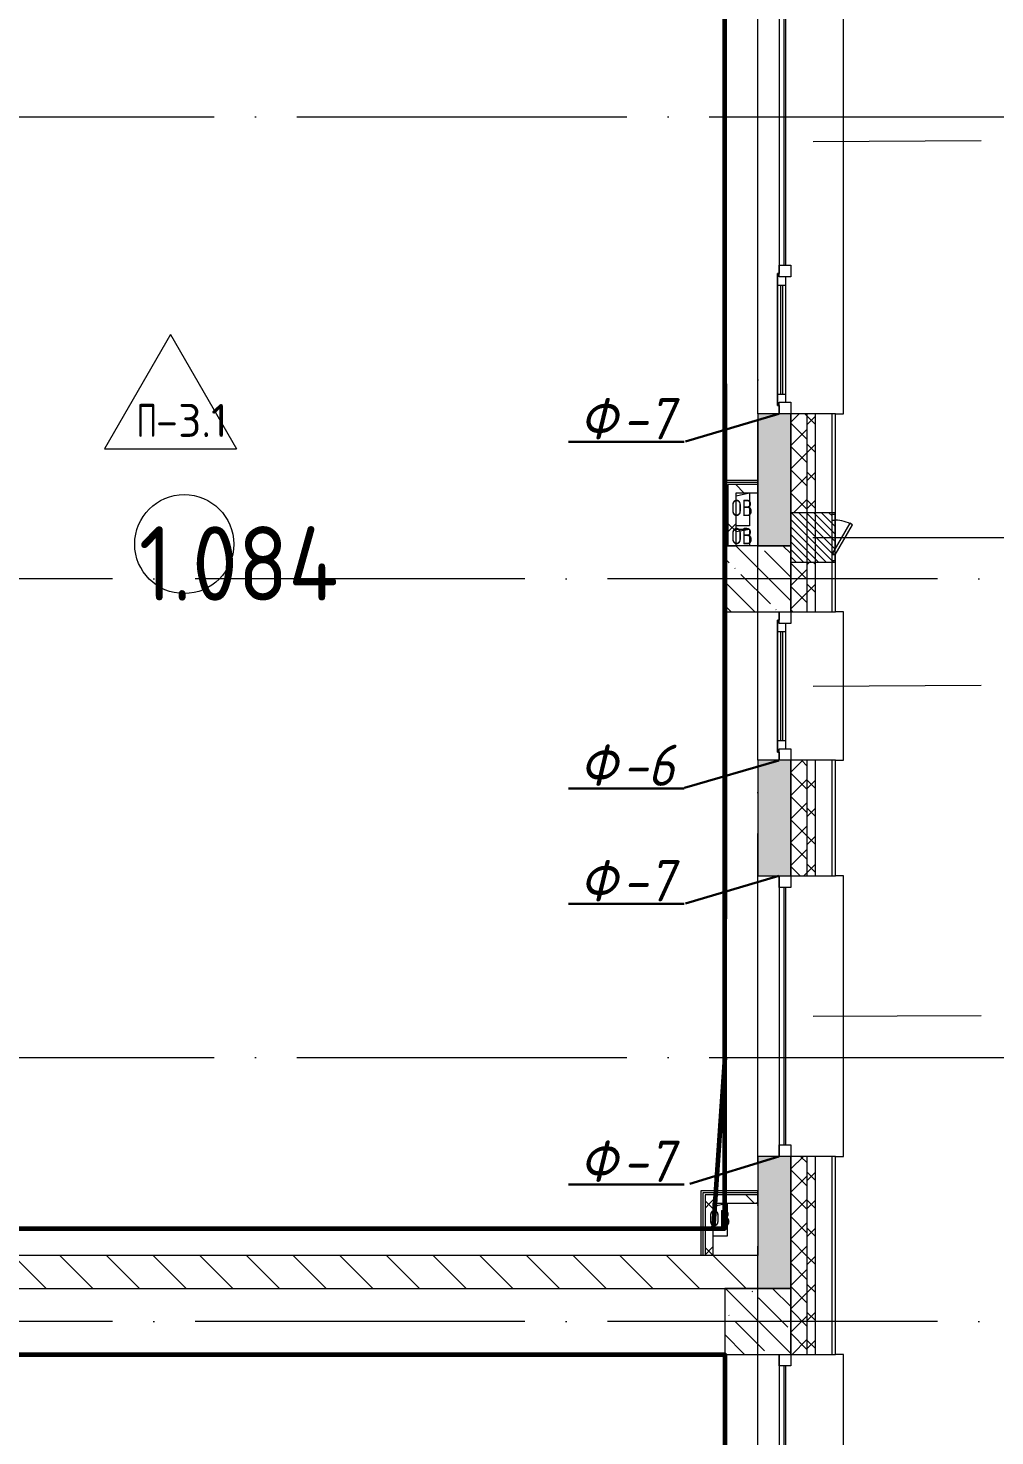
# Model space of a CAD drawing. Header units: millimetres. Extents: x -592259 to 288321, y -552984 to 293768.
# Drawn here: x 160615 to 166475, y 7931 to 16462 of the extents above; entities that cross this region are included whole.
import ezdxf

# ---------------------------------------------------------------- set-up
doc = ezdxf.new("R2010")
doc.units = ezdxf.units.MM
doc.linetypes.add('ADSK_Линия сетки', pattern=[2500, 2000, -250, 0, -250])
for name, color, linetype, lineweight in [('2)Фархверки', 40, 'Continuous', 30), ('4.1) Штук. 3 вып', 6, 'Continuous', 60), ('4.1.1) Штук.  швы3 вып.', 6, 'Continuous', 60), ('A-AREA-____-IDEN', 250, 'Continuous', 9), ('A-DETL-GENF-OTLN', 250, 'Continuous', 5), ('A-DOOR-____-IDEN', 250, 'Continuous', 9), ('A-DOOR-____-MCUT', 250, 'Continuous', 5), ('A-DOOR-____-OTLN', 250, 'Continuous', 5), ('A-FLOR-____-IDEN', 250, 'Continuous', 9), ('A-FLOR-____-OTLN', 250, 'Continuous', 9), ('A-GLAZ-____-IDEN', 250, 'Continuous', 9), ('A-GLAZ-____-MCUT', 250, 'Continuous', 9), ('A-GLAZ-____-OTLN', 250, 'Continuous', 5), ('A-WALL-____-MCUT', 250, 'Continuous', 13), ('A-WALL-____-PATT', 250, 'Continuous', 13), ('A-WALL-FNSH-MCUT', 250, 'Continuous', 13), ('I-WALL-____-OTLN', 250, 'Continuous', 9), ('S-COLS-____-MCUT', 250, 'Continuous', 25), ('S-COLS-____-OTLN', 250, 'Continuous', 9), ('S-GRID-____-OTLN', 250, 'Continuous', 9)]:
    doc.layers.add(name, color=color, linetype=linetype, lineweight=lineweight)
doc.styles.add('ISOCPEUR', font='isocpeur.ttf', dxfattribs={"width": 0.8, "height": 100})
doc.styles.add('ISOCPEUR_1', font='isocpeur.ttf', dxfattribs={"width": 0.9, "height": 250})
doc.styles.add('ISOCPEUR_2', font='isocpeur.ttf', dxfattribs={"height": 160})
doc.styles.add('ISOCPEUR_I', font='isocpeui.ttf', dxfattribs={"width": 0.9, "height": 12.5})
pattern_1 = [(45, (12287.91, -0.0006), (-141.42136, 141.42136), []), (135, (12287.91, -0.0006), (-141.42136, -141.42136), [])]
pattern_2 = [(135, (12287.91, -0.0006), (-142.5612, -142.5612), []), (135, (12430.48, -0.0006), (-142.5612, -142.5612), [252.016, -50.403, 3.353, -47.05])]
pattern_3 = [(45, (125, 0), (-22.6274, 22.6274), [])]

# ---------------------------------------------------------------- blocks, each defined once
blk = doc.blocks.new('Окно_СКБ_2Ст1 - Окно_СКБ_2Ст 3300_ОК2-29018964-АР1_Маркировочный план 1 этажа С2и3')
at = {"layer": 'A-GLAZ-____-MCUT'}
for p, q in [((-1650, -195), (-1650, -125)), ((-1650, -125), (-1580, -125)), ((-1580, -125), (-1580, -195)), ((750, -195), (750, -125)), ((750, -125), (820, -125)), ((820, -125), (820, -195)), ((1580, -155), (820, -155)), ((820, -155), (820, -195)), ((870, -205), (870, -155)), ((1530, -205), (1530, -155)), ((1580, -195), (1580, -125)), ((1580, -125), (1650, -125)), ((1580, -195), (1580, -155)), ((1650, -125), (1650, -195)), ((-1580, -195), (-1650, -195)), ((820, -195), (750, -195)), ((820, -195), (800, -195)), ((800, -195), (800, -205)), ((800, -205), (1600, -205)), ((1600, -205), (800, -205)), ((1650, -195), (1580, -195)), ((1600, -195), (1580, -195)), ((1600, -205), (1600, -195))]:
    blk.add_line(p, q, dxfattribs=at)
at = {"layer": 'A-GLAZ-____-MCUT', "lineweight": 5}
for p, q in [((750, -155), (-1580, -155)), ((750, -165), (-1580, -165)), ((870, -175), (1530, -175)), ((1530, -185), (870, -185))]:
    blk.add_line(p, q, dxfattribs=at)
at = {"layer": 'A-GLAZ-____-OTLN'}
for p, q in [((-1650, -195), (800, -195)), ((1600, -195), (1650, -195))]:
    blk.add_line(p, q, dxfattribs=at)
blk = doc.blocks.new('WNW_Отлив1 - Отлив_металлический 2-28598290-АР1_Маркировочный план 1 этажа С2и3')
at = {"layer": 'A-GLAZ-____-OTLN'}
for p, q in [((1650, 320), (-1650, 320)), ((-1650, 320), (-1650, 270)), ((1650, 270), (1650, 320))]:
    blk.add_line(p, q, dxfattribs=at)
blk = doc.blocks.new('Окно_СКБ_1Ст1 - 120_Окно_СКБ_1Ст_1700_ОК19Л-29018914-АР1_Маркировочный план 1 этажа С2и3')
at = {"layer": 'A-GLAZ-____-MCUT'}
for p, q in [((-850, -195), (-850, -125)), ((-850, -125), (-780, -125)), ((-780, -125), (-780, -195)), ((780, -195), (780, -125)), ((780, -125), (850, -125)), ((850, -125), (850, -195)), ((-780, -195), (-850, -195)), ((850, -195), (780, -195))]:
    blk.add_line(p, q, dxfattribs=at)
at = {"layer": 'A-GLAZ-____-MCUT', "lineweight": 5}
for p, q in [((780, -155), (-780, -155)), ((780, -165), (-780, -165))]:
    blk.add_line(p, q, dxfattribs=at)
at = {"layer": 'A-GLAZ-____-OTLN'}
blk.add_line((-850, -195), (850, -195), dxfattribs=at)
blk = doc.blocks.new('WNW_Отлив1 - Отлив_металлический 2-28595994-АР1_Маркировочный план 1 этажа С2и3')
at = {"layer": 'A-GLAZ-____-OTLN'}
for p, q in [((850, 320), (-850, 320)), ((-850, 320), (-850, 270)), ((850, 270), (850, 320))]:
    blk.add_line(p, q, dxfattribs=at)
blk = doc.blocks.new('Окно_СКБ_1Ст1 - 120_Окно_СКБ_1Ст_900_ОК6Л-V41-АР1_Маркировочный план 1 этажа С2и3')
at = {"layer": 'A-GLAZ-____-MCUT'}
for p, q in [((-450, -195), (-450, -125)), ((-450, -125), (-380, -125)), ((-380, -125), (-380, -195)), ((380, -155), (-380, -155)), ((-380, -155), (-380, -195)), ((-330, -205), (-330, -155)), ((330, -205), (330, -155)), ((380, -195), (380, -125)), ((380, -125), (450, -125)), ((380, -195), (380, -155)), ((450, -125), (450, -195)), ((-380, -195), (-450, -195)), ((-380, -195), (-400, -195)), ((-400, -195), (-400, -205)), ((-400, -205), (400, -205)), ((400, -205), (-400, -205)), ((450, -195), (380, -195)), ((400, -195), (380, -195)), ((400, -205), (400, -195))]:
    blk.add_line(p, q, dxfattribs=at)
at = {"layer": 'A-GLAZ-____-MCUT', "lineweight": 5}
for p, q in [((-330, -175), (330, -175)), ((330, -185), (-330, -185))]:
    blk.add_line(p, q, dxfattribs=at)
at = {"layer": 'A-GLAZ-____-OTLN'}
for p, q in [((-450, -195), (-400, -195)), ((400, -195), (450, -195))]:
    blk.add_line(p, q, dxfattribs=at)
blk = doc.blocks.new('WNW_Отлив1 - Отлив_металлический 2-28596055-АР1_Маркировочный план 1 этажа С2и3')
at = {"layer": 'A-GLAZ-____-OTLN'}
for p, q in [((450, 320), (-450, 320)), ((-450, 320), (-450, 270)), ((450, 270), (450, 320))]:
    blk.add_line(p, q, dxfattribs=at)
blk = doc.blocks.new('Окно_СКБ_2Ст1 - Окно_СКБ_2Ст 3300_ОК2-V42-АР1_Маркировочный план 1 этажа С2и3')
at = {"layer": 'A-GLAZ-____-MCUT'}
for p, q in [((-1650, -195), (-1650, -125)), ((-1650, -125), (-1580, -125)), ((-1580, -125), (-1580, -195)), ((750, -195), (750, -125)), ((750, -125), (820, -125)), ((820, -125), (820, -195)), ((1580, -155), (820, -155)), ((820, -155), (820, -195)), ((870, -205), (870, -155)), ((1530, -205), (1530, -155)), ((1580, -195), (1580, -125)), ((1580, -125), (1650, -125)), ((1580, -195), (1580, -155)), ((1650, -125), (1650, -195)), ((-1580, -195), (-1650, -195)), ((820, -195), (750, -195)), ((820, -195), (800, -195)), ((800, -195), (800, -205)), ((800, -205), (1600, -205)), ((1600, -205), (800, -205)), ((1650, -195), (1580, -195)), ((1600, -195), (1580, -195)), ((1600, -205), (1600, -195))]:
    blk.add_line(p, q, dxfattribs=at)
at = {"layer": 'A-GLAZ-____-MCUT', "lineweight": 5}
for p, q in [((750, -155), (-1580, -155)), ((750, -165), (-1580, -165)), ((870, -175), (1530, -175)), ((1530, -185), (870, -185))]:
    blk.add_line(p, q, dxfattribs=at)
at = {"layer": 'A-GLAZ-____-OTLN'}
for p, q in [((-1650, -195), (800, -195)), ((1600, -195), (1650, -195))]:
    blk.add_line(p, q, dxfattribs=at)
blk = doc.blocks.new('_Wn_-As_OpeningMEP_floor__Rectangular - _Wn_-As_OpeningMEP_floor__Rectangular-V73-АР1_Маркировочный план 1 этажа С2и3')
at = {"layer": 'A-DETL-GENF-OTLN', "lineweight": 5}
blk.add_line((-32, 132.4), (50, 150), dxfattribs=at)
blk = doc.blocks.new('_Wn_-As_OpeningMEP_floor__Rectangular - _Wn_-As_OpeningMEP_floor__Rectangular-34853917-АР1_Маркировочный план 1 этажа С2и3')
at = {"layer": 'A-DETL-GENF-OTLN', "lineweight": 5}
blk.add_line((-32, 87.3), (50, 100), dxfattribs=at)
blk = doc.blocks.new('_Wn_-As_OpeningMEP_floor__Rectangular - _Wn_-As_OpeningMEP_floor__Rectangular-V75-АР1_Маркировочный план 1 этажа С2и3')
at = {"layer": 'A-DETL-GENF-OTLN', "lineweight": 5}
for p, q in [((-35, 104.6), (-32.3, 132.3)), ((-32.3, 132.3), (50, 150))]:
    blk.add_line(p, q, dxfattribs=at)
blk = doc.blocks.new('АР_Люк - ЛРС_ВК_300х300_наружный_NCS S 1020-Y90R-V116-АР1_Маркировочный план 1 этажа С2и3')
at = {"layer": 'A-DOOR-____-OTLN'}
h = blk.add_hatch(dxfattribs=at)
h.set_pattern_fill('FP_148', color=256, style=0, pattern_type=2)
h.set_pattern_definition(pattern_3)
h.paths.add_polyline_path([(275, -34), (275, 135), (265, 135), (265, 115), (230, 116), (230, 135), (20, 135), (20, 115), (-15, 116), (-15, 135), (-25, 135), (-25, -135), (275, -134), (275, -109.1)])
h = blk.add_hatch(dxfattribs=at)
h.set_pattern_fill('FP_148', color=256, style=0, pattern_type=2)
h.set_pattern_definition(pattern_3)
h.paths.add_polyline_path([(275, -135), (275, -134), (183.4, -135)])
at = {"layer": 'A-DETL-GENF-OTLN', "lineweight": 5}
for p, q in [((275, 135), (-25, 135)), ((-25, 135), (-25, -135)), ((275, -135), (275, 135)), ((-25, -135), (275, -135))]:
    blk.add_line(p, q, dxfattribs=at)
at = {"layer": 'A-DOOR-____-MCUT', "lineweight": 5}
for p, q in [((48.1, 240), (38.1, 222.7)), ((38.1, 222.7), (220, 117.7)), ((230, 135), (48.1, 240)), ((20, 135), (-15, 135)), ((-15, 135), (-15, 115)), ((-15, 115), (20, 115)), ((20, 115), (20, 135)), ((220, 117.7), (230, 135)), ((265, 135), (230, 135)), ((230, 135), (230, 115)), ((230, 115), (265, 115)), ((265, 115), (265, 135))]:
    blk.add_line(p, q, dxfattribs=at)
blk.add_arc((230, 135), 210, 150, 180, dxfattribs=at)
at = {"layer": 'A-DOOR-____-OTLN'}
blk.add_line((230, 135), (48.1, 240), dxfattribs=at)
blk = doc.blocks.new('AAR_СКБ_Марка_Помещения_мал - Номер-28977439-АР1_Маркировочный план 1 этажа С2и3')
at = {"layer": 'A-AREA-____-IDEN'}
blk.add_circle((-0.028, 0), 3, dxfattribs=at)
blk = doc.blocks.new('AAR_СКБ_Марка_Перекрытия - Марка пола-17325028-АР1_Маркировочный план 1 этажа С2и3')
at = {"layer": 'A-FLOR-____-IDEN'}
for p, q in [((0, 6.932), (-4.002, 0)), ((0, 6.932), (4.002, 0)), ((-4.002, 0), (4.002, 0))]:
    blk.add_line(p, q, dxfattribs=at)

msp = doc.modelspace()

# ---------------------------------------------------------------- hatches: boundary and pattern name
at = {"layer": 'A-WALL-____-PATT', "lineweight": 15, "true_color": 0x000000}
h = msp.add_hatch(dxfattribs=at)
h.set_pattern_fill('FP_53', color=18, style=0, pattern_type=2)
h.set_pattern_definition([(135, (12287.91, -0.0006), (-84.85281, -84.85281), []), (225, (12287.91, -0.0006), (84.85281, -84.85281), [])])
h.paths.add_polyline_path([(165337.9138, -275), (165387.9138, -274.6831), (165386.9138, 624.9994), (165337.9138, 624.9994), (165337.9138, -235.4489)])
h.paths.add_polyline_path([(165386.9138, 2324.9994), (165387.9138, 2324.9994), (165386.9138, 3024.9994), (165337.9138, 3024.9994), (165337.9138, 2324.9994)])
h.paths.add_polyline_path([(165387.9138, 3924.9994), (165386.9138, 5124.9994), (165337.9138, 5124.9994), (165337.9138, 3924.9994), (165386.9138, 3924.9994)])
h.paths.add_polyline_path([(165337.9138, 8424.9994), (165387.9138, 8424.9994), (165386.9138, 9624.9994), (165337.9138, 9624.9994), (165337.9138, 8799.0577)])
h.paths.add_polyline_path([(165365.6416, 11324.9994), (165387.9138, 11324.9994), (165386.9138, 12024.9994), (165337.9138, 12024.9994), (165337.9138, 11324.9994), (165362.8229, 11324.9994)])
h.paths.add_polyline_path([(165387.9138, 12924.9994), (165386.9138, 13225.3683), (165337.9138, 13225.3683), (165337.9138, 12925), (165386.9138, 12924.9994)])
h.paths.add_polyline_path([(165362.8985, 13525.3683), (165387.9138, 13525.3683), (165387.9138, 14124.9994), (165337.9138, 14124.9994), (165337.9138, 13525.3683)])
h.paths.add_polyline_path([(165374.1295, 17424.9994), (165387.9138, 17424.9994), (165387.9138, 18624.9994), (165337.9138, 18624.9994), (165337.9138, 17425), (165374.0437, 17425)])
h.paths.add_polyline_path([(165337.9138, 20324.9994), (165387.9138, 20324.9994), (165387.9138, 21024.9994), (165337.9138, 21024.9994)])
h.paths.add_polyline_path([(165387.9138, 21924.9994), (165387.9138, 23124.9994), (165337.9138, 23124.9994), (165337.9138, 21925), (165359.3769, 21924.9994)])
h.paths.add_polyline_path([(165344.6243, 26424.9994), (165387.9138, 26424.9994), (165387.9138, 27624.9994), (165337.9138, 27624.9994), (165337.9138, 26425), (165344.3405, 26425)])
h.paths.add_polyline_path([(165387.9138, 28524.9994), (165387.9138, 29224.9994), (165337.9138, 29224.9994), (165337.9138, 28524.9994)])
h.paths.add_polyline_path([(165387.9138, 30924.9994), (165387.9138, 32124.9994), (165337.9138, 32124.9994), (165337.9138, 30924.9994)])
h.paths.add_polyline_path([(165387.9138, 35424.9994), (165387.9138, 36624.9994), (165337.9138, 36624.9994), (165337.9138, 35424.9994)])
h.paths.add_polyline_path([(165387.9138, 39924.9994), (165387.9138, 41125), (165337.9138, 41125), (165337.9138, 39924.9994)])
h.paths.add_polyline_path([(165387.9138, 42025), (165387.9138, 42725), (165337.9138, 42725), (165337.9138, 42025)])
h.paths.add_polyline_path([(165387.9138, 44425), (165387.9138, 45625), (165337.9138, 45625), (165337.9138, 44425)])
h.paths.add_polyline_path([(165387.9138, 47325), (165387.9138, 48024.9994), (165337.9138, 48024.9994), (165337.9138, 47325)])
h.paths.add_polyline_path([(165387.9138, 48924.9994), (165387.9138, 50124.9994), (165337.9138, 50124.9994), (165337.9138, 48924.9994)])
h.paths.add_polyline_path([(165337.9138, 53424.9994), (165387.9138, 53424.9994), (165387.9138, 54624.9994), (165337.9138, 54624.9994), (165337.9138, 53727.4152)])
h.paths.add_polyline_path([(165387.9138, 57924.9994), (165386.9138, 59075), (165337.9138, 59075), (165337.9138, 57924.9994)])
h = msp.add_hatch(dxfattribs=at)
h.set_pattern_fill('FP_52', color=18, style=0, pattern_type=2)
h.set_pattern_definition([(45, (12287.91, -0.0006), (-70.71068, 70.71068), []), (135, (12287.91, -0.0006), (-70.71068, -70.71068), [])])
h.paths.add_polyline_path([(165237.9138, -175), (165337.9138, -175), (165337.9138, 624.9994), (165237.9138, 624.9994), (165237.9138, -85.6642)])
h.paths.add_polyline_path([(165264.2854, 2324.9994), (165337.9138, 2324.9994), (165337.9138, 3024.9994), (165237.9138, 3024.9994), (165237.9138, 2324.9994)])
h.paths.add_polyline_path([(165282.8081, 3924.9994), (165337.9138, 3924.9994), (165337.9138, 5124.9994), (165237.9138, 5124.9994), (165237.9138, 3924.9994), (165281.8032, 3925)])
h.paths.add_polyline_path([(165237.9138, 8424.9994), (165337.9138, 8424.9994), (165337.9138, 9624.9994), (165237.9138, 9624.9994), (165237.9138, 8799.0577)])
h.paths.add_polyline_path([(165237.9138, 11324.9994), (165337.9138, 11324.9994), (165337.9138, 12024.9994), (165237.9138, 12024.9019), (165237.9138, 11729.168)])
h.paths.add_polyline_path([(165237.9138, 12924.9994), (165337.9137, 12925), (165337.9138, 13225.3683), (165237.9138, 13225.3683)])
h.paths.add_polyline_path([(165237.9138, 13525.3683), (165337.9138, 13525.3683), (165337.9138, 14124.9994), (165237.9138, 14124.6388), (165237.9138, 13682.5749)])
h.paths.add_polyline_path([(165337.9137, 17425), (165337.9138, 18624.9994), (165237.9138, 18624.9994), (165237.9138, 17425)])
h.paths.add_polyline_path([(165237.9138, 20324.9994), (165337.9138, 20324.9994), (165337.9138, 21024.9994), (165237.9138, 21024.9994)])
h.paths.add_polyline_path([(165237.9138, 21925), (165337.9137, 21925), (165337.9138, 23124.9994), (165237.9138, 23124.9994), (165237.9138, 22324.9342)])
h.paths.add_polyline_path([(165337.9137, 26425), (165337.9138, 27624.9994), (165237.9138, 27624.9994), (165237.9138, 26425)])
h.paths.add_polyline_path([(165337.9138, 28524.9994), (165337.9138, 29224.9994), (165237.9138, 29224.8142), (165237.9138, 28524.9994), (165337.7397, 28524.9994)])
h.paths.add_polyline_path([(165337.9138, 30924.9994), (165337.9138, 32124.9994), (165237.9138, 32124.9994), (165237.9138, 30924.9994), (165329.8717, 30924.9994)])
h.paths.add_polyline_path([(165314.6372, 35424.9994), (165337.9138, 35424.9994), (165337.9138, 36624.9994), (165237.9138, 36624.9994), (165237.9138, 35424.9994)])
h.paths.add_polyline_path([(165299.7856, 39924.9994), (165337.9138, 39924.9994), (165337.9138, 41125), (165237.9138, 41124.9989), (165237.9138, 39924.9994)])
h.paths.add_polyline_path([(165293.482, 42025), (165337.9138, 42025), (165337.9138, 42725), (165237.9138, 42725), (165237.9138, 42025), (165292.8549, 42025)])
h.paths.add_polyline_path([(165284.934, 44425), (165337.9138, 44425), (165337.9138, 45625), (165237.9138, 45625), (165237.9138, 44425)])
h.paths.add_polyline_path([(165237.9138, 47325), (165337.9138, 47325), (165337.9138, 48024.9994), (165237.9138, 48024.9994), (165237.9138, 47725)])
h.paths.add_polyline_path([(165237.9138, 48924.9994), (165337.9138, 48924.9994), (165337.9138, 50124.9994), (165237.9138, 50124.9994), (165237.9138, 49820.6015)])
h.paths.add_polyline_path([(165237.9138, 53424.9994), (165337.9138, 53424.9994), (165337.9138, 54624.9994), (165237.9138, 54624.9994), (165237.9138, 53727.4152)])
h.paths.add_polyline_path([(165237.9138, 57924.9994), (165337.9138, 57924.9994), (165337.9138, 58975), (165237.9138, 58975), (165237.9138, 58575)])
h = msp.add_hatch(dxfattribs=at)
h.set_pattern_fill('FP_3', color=18, style=0, pattern_type=2)
h.set_pattern_definition([(50, (12287.9, -0.0006), (364.36793, -31.8783), [38.1, -419.1]), (355, (12287.9, -0.0006), (-70.48585, 382.1133), [30.48, -335.28]), (100.451, (12318.28, -2.66), (293.885, 350.2334), [32.38, -356.18]), (46.184, (12287.9, 101.6), (542.1585, -84.0858), [57.15, -628.65]), (96.636, (12333.1, 94.6), (474.8049, 494.8554), [48.57, -534.27]), (351.184, (12287.9, 101.6), (474.8102, 494.85), [45.72, -502.92]), (21, (12338.7, 76.2), (303.22847, -204.53046), [38.1, -419.1]), (326, (12338.7, 76.2), (123.6039, 368.37604), [30.48, -335.28]), (71.451, (12364, 59.16), (426.8341, 163.8427), [32.38, -356.18]), (37.5, (12287.91, -0.0006), (6.17665, 169.11015), [16.764, -314.452, 16.764, -323.596, -336.55]), (37.5, (12287.91, -0.0006), (6.17665, 169.11015), [-671.576, 16.764, -319.786]), (7.5, (12287.91, -0.0006), (133.63888, 200.3615), [16.764, -177.292, 16.764, -306.832, -128.27]), (7.5, (12287.91, -0.0006), (133.63888, 200.3615), [-517.652, 16.764, -111.506]), (327.5, (12174.63, -0.0006), (271.18182, -11.45836), [16.764, -110.236, 16.764, -379.476, -525.78]), (327.5, (12174.63, -0.0006), (271.18182, -11.45836), [-523.24, 16.764, -509.016]), (317.5, (12123.83, -0.0006), (296.2585, 50.85285), [16.764, -148.336, 16.764, -246.38, -373.38]), (317.5, (12123.83, -0.0006), (296.2585, 50.85285), [-428.244, 16.764, -356.616])])
h.paths.add_polyline_path([(165037.8919, -175), (165236.9138, -174.511), (165037.8919, -75), (165037.8919, -171.0626)])
h.paths.add_polyline_path([(165037.8919, 125), (165237.8919, 225), (165236.9138, 624.9994), (165037.8919, 624.9994), (165037.8919, 225)])
h.paths.add_polyline_path([(165236.9138, 2324.9994), (165237.8919, 2324.9994), (165236.9138, 3024.9994), (165037.8925, 3024.9974), (165037.9789, 2324.9994), (165216.2645, 2324.9994)])
h.paths.add_polyline_path([(165037.9138, 4325), (165237.8919, 4325), (165236.9138, 5124.9994), (165037.8919, 5124.9994), (165037.8925, 4325)])
h.paths.add_polyline_path([(165141.3906, 8825), (165237.8919, 8825), (165236.9138, 9624.9994), (165037.8919, 9624.9994), (165037.8919, 8825), (165139.5446, 8825)])
h.paths.add_polyline_path([(165114.5786, 11324.9994), (165237.8919, 11324.9994), (165236.9138, 12024.9994), (165037.8919, 12024.9994), (165037.9148, 11324.9994), (165112.2198, 11324.9994)])
h.paths.add_polyline_path([(165093.129, 13325), (165236.9138, 13325), (165236.9138, 14124.9994), (165037.8919, 14124.9994), (165037.8919, 13325), (165090.36, 13325)])
h.paths.add_polyline_path([(165044.8674, 17825), (165237.8919, 17825), (165236.9138, 18624.9994), (165037.8919, 18624.9994), (165037.8919, 17825), (165041.1754, 17825)])
h.paths.add_polyline_path([(165037.9138, 20324.9994), (165237.8919, 20324.9994), (165236.9138, 21024.9994), (165037.8919, 21024.9994), (165037.8919, 20324.9994)])
h.paths.add_polyline_path([(165037.9138, 22325), (165237.8919, 22325), (165236.9138, 23124.9994), (165037.8919, 23124.9994), (165037.8919, 22325)])
h.paths.add_polyline_path([(165237.8919, 26825), (165236.9138, 27624.9994), (165037.8919, 27624.9994), (165037.8919, 26825), (165236.9138, 26825)])
h.paths.add_polyline_path([(165068.9434, 28524.9994), (165237.8919, 28524.9994), (165236.9138, 29224.9994), (165037.8919, 29224.9994), (165037.9138, 28524.9994)])
h.paths.add_polyline_path([(165037.9138, 31325), (165237.8919, 31325), (165236.9138, 32124.9994), (165037.8919, 32124.9994), (165037.8919, 31325)])
h.paths.add_polyline_path([(165237.8919, 35424.9994), (165236.9138, 35825), (165037.8919, 35825), (165037.9138, 35424.9994), (165236.9138, 35424.9994)])
h.paths.add_polyline_path([(165037.9138, 36225), (165237.8919, 36225), (165236.9138, 36624.9994), (165037.8919, 36624.9994), (165037.8919, 36225)])
h.paths.add_polyline_path([(165037.9138, 39924.9994), (165237.8919, 39924.9994), (165236.9138, 40725), (165037.8919, 40725), (165037.8919, 39924.9994)])
h.paths.add_polyline_path([(165037.9138, 42025), (165237.8919, 42025), (165236.9138, 42725), (165037.8919, 42725), (165037.8919, 42025)])
h.paths.add_polyline_path([(165039.9348, 44425), (165237.8919, 44425), (165236.9138, 45625), (165037.8919, 45625), (165037.9138, 44425)])
h.paths.add_polyline_path([(165084.8373, 47725), (165237.8919, 47725), (165236.9138, 48024.9994), (165037.8919, 48024.9994), (165037.9138, 47725)])
h.paths.add_polyline_path([(165236.9138, 48924.9994), (165237.8919, 48924.9994), (165236.9138, 50124.9994), (165037.8919, 50124.9994), (165037.9138, 48924.9994), (165234.5953, 48924.9994)])
h.paths.add_polyline_path([(165100.5645, 53825), (165237.8919, 53825), (165236.9138, 54624.9994), (165037.8919, 54624.9994), (165037.9138, 53825), (165045.6407, 53825)])
h.paths.add_polyline_path([(165198.7125, 57924.9994), (165237.8919, 57924.9994), (165236.9138, 58575), (165037.8919, 58575), (165037.9138, 57924.9994), (165167.9138, 57924.9994)])
h = msp.add_hatch(dxfattribs=at)
h.set_pattern_fill('FP_83', color=18, style=0, pattern_type=2)
h.set_pattern_definition(pattern_1)
h.paths.add_polyline_path([(164990.03, 13645.7428), (165037.8919, 13645.7428), (165037.8706, 13695.7428), (164855.9138, 13695.7428), (164855.9138, 13645.7428), (164987.8931, 13645.7428)])
h = msp.add_hatch(dxfattribs=at)
h.set_pattern_fill('FP_83', color=18, style=0, pattern_type=2)
h.set_pattern_definition(pattern_1)
h.paths.add_polyline_path([(164887.893, 13325), (164905.9138, 13325.004), (164905.9138, 13645.7428), (164855.9138, 13644.846), (164855.9138, 13325)])
h = msp.add_hatch(dxfattribs=at)
h.set_pattern_fill('FP_83', color=18, style=0, pattern_type=2)
h.set_pattern_definition(pattern_1)
h.paths.add_polyline_path([(164717.9138, 9341.0941), (165037.8919, 9341.0941), (165037.8706, 9391.0941), (164717.9138, 9391.0941), (164717.9138, 9361.5588)])
h = msp.add_hatch(dxfattribs=at)
h.set_pattern_fill('FP_83', color=18, style=0, pattern_type=2)
h.set_pattern_definition(pattern_1)
h.paths.add_polyline_path([(164752.8931, 9025.004), (164767.9138, 9025.004), (164767.9138, 9341.0941), (164717.9138, 9341.0941), (164717.9138, 9025.004)])
h = msp.add_hatch(dxfattribs=at)
h.set_pattern_fill('FP_2', color=18, style=0, pattern_type=2)
h.set_pattern_definition([(135, (12287.91, -0.0006), (-141.42136, -141.42136), [])])
h.paths.add_polyline_path([(164865.9566, 8825.004), (165037.8919, 8825.004), (165037.8706, 9025.004), (157537.8919, 9025.004), (157537.8919, 8825.004), (164852.8931, 8825.004)])
at = {"layer": 'S-COLS-____-OTLN', "lineweight": 5, "true_color": 0x000000}
h = msp.add_hatch(dxfattribs=at)
h.set_pattern_fill('FP_1', color=18, style=0, pattern_type=2)
h.set_pattern_definition(pattern_2)
h.paths.add_polyline_path([(164974.3384, 12925), (165237.8919, 12925), (165236.9138, 13325), (164837.8919, 13325), (164837.8919, 12925), (164887.8931, 12925)])
h = msp.add_hatch(dxfattribs=at)
h.set_pattern_fill('FP_1', color=18, style=0, pattern_type=2)
h.set_pattern_definition(pattern_2)
h.paths.add_polyline_path([(164837.9138, 8425), (165237.8919, 8425), (165236.9138, 8825), (164837.8919, 8825), (164837.8925, 8425.0012)])

# ---------------------------------------------------------------- linework, layer by layer
at = {"layer": '2)Фархверки'}
for p, q in [((165165.2337, 14124.637), (164600.217, 13957.6301)), ((164591.0767, 13954.9863), (163891.0767, 13954.9863)), ((165165.2337, 12024.637), (164593.5821, 11857.6301)), ((164591.0767, 11854.9863), (163891.0767, 11854.9863)), ((165165.2337, 11324.637), (164600.217, 11157.6301)), ((164591.0767, 11154.9863), (163891.0767, 11154.9863)), ((165165.2337, 9624.637), (164626.6381, 9458.1301)), ((164591.0767, 9454.9863), (163891.0767, 9454.9863))]:
    msp.add_line(p, q, dxfattribs=at)
at = {"layer": '4.1) Штук. 3 вып'}
for points in [[(157802.7357, 9187.9634), (164837.8919, 9187.9634), (164837.8919, 17425), (157802.7357, 17425)], [(157644.8815, 8425), (164837.8919, 8425), (164837.8919, 225), (157644.8815, 225)]]:
    msp.add_lwpolyline(points, close=True, dxfattribs=at)
at = {"layer": '4.1.1) Штук.  швы3 вып.'}
for points in [[(164837.8919, 14307.0631), (164837.8919, 11063.6069)], [(164837.8919, 10225), (164767.9138, 9187.9634)]]:
    msp.add_lwpolyline(points, dxfattribs=at)
at = {"layer": 'A-DOOR-____-IDEN', "color": 18, "true_color": 0x000000}
msp.add_line((165371.9138, 13375.3683), (166641.9138, 13375.3683), dxfattribs=at)
at = {"layer": 'A-FLOR-____-OTLN', "color": 18, "lineweight": 5, "true_color": 0x000000}
for p, q in [((164987.8931, 13645.7428), (164987.8931, 13445.7428)), ((164987.8931, 13445.7428), (164905.9138, 13445.7428)), ((164905.9138, 13425.004), (164987.8931, 13425.004)), ((164987.8931, 13425.004), (164987.8931, 13325.004)), ((164852.8931, 9341.0941), (164852.8931, 9141.0941)), ((164852.8931, 9141.0941), (164767.9138, 9141.0941))]:
    msp.add_line(p, q, dxfattribs=at)
at = {"layer": 'A-GLAZ-____-IDEN', "color": 18, "lineweight": 15, "true_color": 0x000000}
for p, q in [((165372.9138, 15774.9994), (166391.8278, 15781.9821)), ((165372.9138, 12474.9994), (166391.8278, 12479.5012)), ((165372.9138, 10474.9994), (166391.8278, 10479.5046))]:
    msp.add_line(p, q, dxfattribs=at)
at = {"layer": 'A-WALL-____-MCUT', "color": 18, "lineweight": 15, "true_color": 0x000000}
for p, q in [((165037.8919, 14124.9994), (165037.8919, 13325)), ((165237.8919, 14124.9994), (165037.8919, 14124.9994)), ((165237.8919, 13325), (165237.8919, 14124.9994)), ((165337.9138, 14124.9994), (165237.9138, 14124.9994)), ((165237.9138, 14124.9994), (165237.9138, 13325)), ((165387.9138, 14124.9994), (165337.9138, 14124.9994)), ((165337.9138, 12924.9994), (165337.9138, 14124.9994)), ((165487.9138, 14124.9994), (165387.9138, 14124.9994)), ((165387.9138, 12924.9994), (165387.9138, 14124.9994)), ((165487.9138, 13515.3683), (165487.9138, 14124.9994)), ((164843.4138, 13708.2428), (164843.4138, 13325)), ((165037.9148, 13708.2428), (164843.4138, 13708.2428)), ((164855.9138, 13695.7428), (164855.9138, 13325)), ((165037.9148, 13695.7428), (164855.9138, 13695.7428)), ((165037.9148, 13645.7428), (165037.9148, 13695.7428)), ((164905.9138, 13325), (164905.9138, 13645.7428)), ((164905.9138, 13645.7428), (165037.9148, 13645.7428)), ((165487.9138, 13270.3683), (165487.9138, 13480.3683)), ((164855.9138, 13325), (164905.9138, 13325)), ((165037.8919, 13325), (165236.9138, 13325)), ((165237.9138, 13325), (165237.9138, 12924.9994)), ((165487.9138, 12924.9994), (165487.9138, 13235.3683)), ((165237.9138, 12924.9994), (165337.9138, 12924.9994)), ((165337.9138, 12924.9994), (165387.9138, 12924.9994)), ((165387.9138, 12924.9994), (165487.9138, 12924.9994)), ((165037.8919, 12024.9994), (165037.8919, 11324.9994)), ((165237.8919, 12024.9994), (165037.8919, 12024.9994)), ((165237.8919, 11324.9994), (165237.8919, 12024.9994)), ((165337.9138, 12024.9994), (165237.9138, 12024.9994)), ((165237.9138, 12024.9994), (165237.9138, 11324.9994)), ((165387.9138, 12024.9994), (165337.9138, 12024.9994)), ((165337.9138, 11324.9994), (165337.9138, 12024.9994)), ((165487.9138, 12024.9994), (165387.9138, 12024.9994)), ((165387.9138, 11324.9994), (165387.9138, 12024.9994)), ((165487.9138, 11324.9994), (165487.9138, 12024.9994)), ((165037.8919, 11324.9994), (165237.8919, 11324.9994)), ((165237.9138, 11324.9994), (165337.9138, 11324.9994)), ((165337.9138, 11324.9994), (165387.9138, 11324.9994)), ((165387.9138, 11324.9994), (165487.9138, 11324.9994)), ((165037.8919, 9624.9994), (165037.8919, 9025.004)), ((165237.8919, 9624.9994), (165037.8919, 9624.9994)), ((165237.8919, 8825), (165237.8919, 9624.9994)), ((165337.9138, 9624.9994), (165237.9138, 9624.9994)), ((165237.9138, 9624.9994), (165237.9138, 8825)), ((165387.9138, 9624.9994), (165337.9138, 9624.9994)), ((165337.9138, 8424.9994), (165337.9138, 9624.9994)), ((165487.9138, 9624.9994), (165387.9138, 9624.9994)), ((165387.9138, 8424.9994), (165387.9138, 9624.9994)), ((165487.9138, 8424.9994), (165487.9138, 9624.9994)), ((164705.4138, 9403.5941), (164705.4138, 9025.004)), ((165037.9148, 9403.5941), (164705.4138, 9403.5941)), ((164717.9138, 9391.0941), (164717.9138, 9025.004)), ((165037.9148, 9391.0941), (164717.9138, 9391.0941)), ((165037.9148, 9341.0941), (165037.9148, 9391.0941)), ((164767.9138, 9025.004), (164767.9138, 9341.0941)), ((164767.9138, 9341.0941), (165037.9148, 9341.0941)), ((165037.8919, 9025.004), (157537.8919, 9025.004)), ((165037.8919, 8825.004), (165037.8919, 9025.004)), ((157537.8919, 8825.004), (165037.8919, 8825.004)), ((165037.8919, 8825), (165237.8919, 8825)), ((165237.9138, 8825), (165237.9138, 8424.9994)), ((165237.9138, 8424.9994), (165337.9138, 8424.9994)), ((165337.9138, 8424.9994), (165387.9138, 8424.9994)), ((165387.9138, 8424.9994), (165487.9138, 8424.9994))]:
    msp.add_line(p, q, dxfattribs=at)
at = {"layer": 'A-WALL-FNSH-MCUT', "lineweight": 15}
for p, q in [((165507.9138, 14124.9994), (165487.9138, 14124.9994)), ((165507.9138, 13312.1004), (165507.9138, 14124.9994)), ((164830.9138, 13720.7428), (164830.9138, 13325)), ((165037.9148, 13720.7428), (164830.9138, 13720.7428)), ((165037.9148, 13695.7428), (165037.9148, 13720.7428)), ((164830.9138, 13325), (164855.9138, 13325)), ((165507.9138, 12924.9994), (165507.9138, 13272.1004)), ((165487.9138, 12924.9994), (165507.9138, 12924.9994)), ((165507.9138, 12024.9994), (165487.9138, 12024.9994)), ((165507.9138, 11324.9994), (165507.9138, 12024.9994)), ((165487.9138, 11324.9994), (165507.9138, 11324.9994)), ((165507.9138, 9624.9994), (165487.9138, 9624.9994)), ((165507.9138, 8424.9994), (165507.9138, 9624.9994)), ((164692.9138, 9416.0941), (164692.9138, 9025.004)), ((165037.9148, 9416.0941), (164692.9138, 9416.0941)), ((165037.9148, 9391.0941), (165037.9148, 9416.0941)), ((165487.9138, 8424.9994), (165507.9138, 8424.9994))]:
    msp.add_line(p, q, dxfattribs=at)
at = {"layer": 'I-WALL-____-OTLN', "color": 18, "lineweight": 15, "true_color": 0x000000}
for p, q in [((165037.8919, 14124.9994), (165037.8919, 17424.9994)), ((165037.8919, 12024.9994), (165037.8919, 12924.9994)), ((165037.8919, 9624.9994), (165037.8919, 11324.9994)), ((165037.8919, 5124.9994), (165037.8919, 8424.9994))]:
    msp.add_line(p, q, dxfattribs=at)
at = {"layer": 'S-COLS-____-MCUT', "color": 18, "lineweight": 5, "true_color": 0x000000}
for p, q in [((165037.8919, 13325), (164837.8919, 13325)), ((164837.8919, 13325), (164837.8919, 12925)), ((165237.8919, 13225.3683), (165237.8919, 13325)), ((165237.8919, 12925), (165237.8919, 13225.3683)), ((164837.8919, 12925), (165237.8919, 12925)), ((165037.8919, 8825), (164837.8919, 8825)), ((164837.8919, 8825), (164837.8919, 8425)), ((165237.8919, 8425), (165237.8919, 8825)), ((164837.8919, 8425), (165237.8919, 8425))]:
    msp.add_line(p, q, dxfattribs=at)
at = {"layer": 'S-COLS-____-OTLN', "color": 18, "lineweight": 5, "true_color": 0x000000}
for p, q in [((165236.9138, 13325), (165037.8919, 13325)), ((165237.8919, 8825), (165037.8919, 8825))]:
    msp.add_line(p, q, dxfattribs=at)
at = {"layer": 'S-GRID-____-OTLN', "color": 18, "linetype": 'ADSK_Линия сетки', "true_color": 0x000000}
for p, q in [((165037.9138, -2919.5356), (165037.9138, 61063.6538)), ((77240.3519, 15925), (168626.8279, 15925)), ((168626.8279, 13125), (111607.9138, 13125)), ((77240.3519, 10225), (168626.8279, 10225)), ((168626.8279, 8625), (111607.9138, 8625))]:
    msp.add_line(p, q, dxfattribs=at)

# ---------------------------------------------------------------- block references
at = {"layer": 'A-AREA-____-IDEN', "color": 18, "true_color": 0x000000, "xscale": 99.99999999999993, "yscale": 99.99999999999993, "zscale": 99.99999999999993}
msp.add_blockref('AAR_СКБ_Марка_Помещения_мал - Номер-28977439-АР1_Маркировочный план 1 этажа С2и3', (161563.8301, 13335.551), dxfattribs=at)
at = {"layer": 'A-DOOR-____-OTLN', "color": 18, "true_color": 0x000000, "rotation": 269.9999999999999}
msp.add_blockref('АР_Люк - ЛРС_ВК_300х300_наружный_NCS S 1020-Y90R-V116-АР1_Маркировочный план 1 этажа С2и3', (165371.9138, 13500.3683), dxfattribs=at)
at = {"layer": 'A-FLOR-____-IDEN', "color": 18, "true_color": 0x000000, "xscale": 99.99999999999993, "yscale": 99.99999999999993, "zscale": 99.99999999999993}
msp.add_blockref('AAR_СКБ_Марка_Перекрытия - Марка пола-17325028-АР1_Маркировочный план 1 этажа С2и3', (161477.7612, 13913.1856), dxfattribs=at)
at = {"layer": 'A-GLAZ-____-OTLN', "color": 18, "true_color": 0x000000, "rotation": 269.9999999999999}
for name, p in [('Окно_СКБ_2Ст1 - Окно_СКБ_2Ст 3300_ОК2-V42-АР1_Маркировочный план 1 этажа С2и3', (165362.9138, 15774.9994)), ('WNW_Отлив1 - Отлив_металлический 2-28598290-АР1_Маркировочный план 1 этажа С2и3', (165237.9138, 15774.9994)), ('Окно_СКБ_1Ст1 - 120_Окно_СКБ_1Ст_900_ОК6Л-V41-АР1_Маркировочный план 1 этажа С2и3', (165362.9138, 12474.9994)), ('Окно_СКБ_1Ст1 - 120_Окно_СКБ_1Ст_1700_ОК19Л-29018914-АР1_Маркировочный план 1 этажа С2и3', (165362.9138, 10474.9994)), ('WNW_Отлив1 - Отлив_металлический 2-28595994-АР1_Маркировочный план 1 этажа С2и3', (165237.9138, 10474.9994)), ('Окно_СКБ_2Ст1 - Окно_СКБ_2Ст 3300_ОК2-29018964-АР1_Маркировочный план 1 этажа С2и3', (165362.9138, 6774.9994)), ('WNW_Отлив1 - Отлив_металлический 2-28598290-АР1_Маркировочный план 1 этажа С2и3', (165237.9138, 6774.9994))]:
    msp.add_blockref(name, p, dxfattribs=at)
at = {"layer": 'A-GLAZ-____-OTLN', "color": 18, "true_color": 0x000000}
for name, p in [('_Wn_-As_OpeningMEP_floor__Rectangular - _Wn_-As_OpeningMEP_floor__Rectangular-V73-АР1_Маркировочный план 1 этажа С2и3', (164937.8931, 13495.7428)), ('_Wn_-As_OpeningMEP_floor__Rectangular - _Wn_-As_OpeningMEP_floor__Rectangular-34853917-АР1_Маркировочный план 1 этажа С2и3', (164937.8931, 13325.004)), ('_Wn_-As_OpeningMEP_floor__Rectangular - _Wn_-As_OpeningMEP_floor__Rectangular-V75-АР1_Маркировочный план 1 этажа С2и3', (164802.8931, 9191.0941))]:
    msp.add_blockref(name, p, dxfattribs=at)
at = {"layer": 'A-GLAZ-____-OTLN', "color": 18, "lineweight": 15, "true_color": 0x000000, "rotation": 269.9999999999999}
msp.add_blockref('WNW_Отлив1 - Отлив_металлический 2-28596055-АР1_Маркировочный план 1 этажа С2и3', (165237.9138, 12474.9994), dxfattribs=at)

# ---------------------------------------------------------------- texts
at = {"layer": '2)Фархверки', "attachment_point": 1}
for s, insert, char_height, width, style in [('\\fISOCPEUR|b0|i1|c204|p34|;Ф', (163957.9749, 14220.1217), 250, 312.658125, 'ISOCPEUR_I'), ('-7', (164215.9437, 14220.1217), 250, 448.945, 'ISOCPEUR_I'), ('ОВ', (164877.9141, 13604.6982), 100, 160.3375, 'ISOCPEUR'), ('ОВ', (164877.9141, 13433.9594), 100, 160.3375, 'ISOCPEUR'), ('\\fISOCPEUR|b0|i1|c204|p34|;Ф', (163957.9749, 12120.1217), 250, 312.658125, 'ISOCPEUR_I'), ('-6', (164215.9437, 12120.1217), 250, 448.945, 'ISOCPEUR_I'), ('\\fISOCPEUR|b0|i1|c204|p34|;Ф', (163957.9749, 11420.1217), 250, 312.658125, 'ISOCPEUR_I'), ('-7', (164215.9437, 11420.1217), 250, 448.945, 'ISOCPEUR_I'), ('\\fISOCPEUR|b0|i1|c204|p34|;Ф', (163957.9749, 9720.1217), 250, 312.658125, 'ISOCPEUR_I'), ('-7', (164215.9437, 9720.1217), 250, 448.945, 'ISOCPEUR_I'), ('ОВ', (164742.9141, 9300.0495), 100, 160.3375, 'ISOCPEUR')]:
    msp.add_mtext(s, dxfattribs=dict(at, insert=insert, char_height=char_height, width=width, style=style))
at = {"layer": 'A-AREA-____-IDEN', "color": 18, "true_color": 0x000000, "insert": (161286.3297, 13443.0366), "char_height": 450, "width": 628.523, "attachment_point": 1, "style": 'ISOCPEUR_1'}
msp.add_mtext('1.084', dxfattribs=at)
at = {"layer": 'A-FLOR-____-IDEN', "color": 18, "true_color": 0x000000, "char_height": 200, "attachment_point": 1, "style": 'ISOCPEUR_2'}
for s, insert, width in [('\\fISOCPEUR|b0|i0|c204|p34|;\\W.7;П', (161272.5263, 14184.5714), 140.295312), ('-3.1', (161388.2815, 14184.5714), 381.60325)]:
    msp.add_mtext(s, dxfattribs=dict(at, insert=insert, width=width))

doc.saveas('drawing.dxf')
